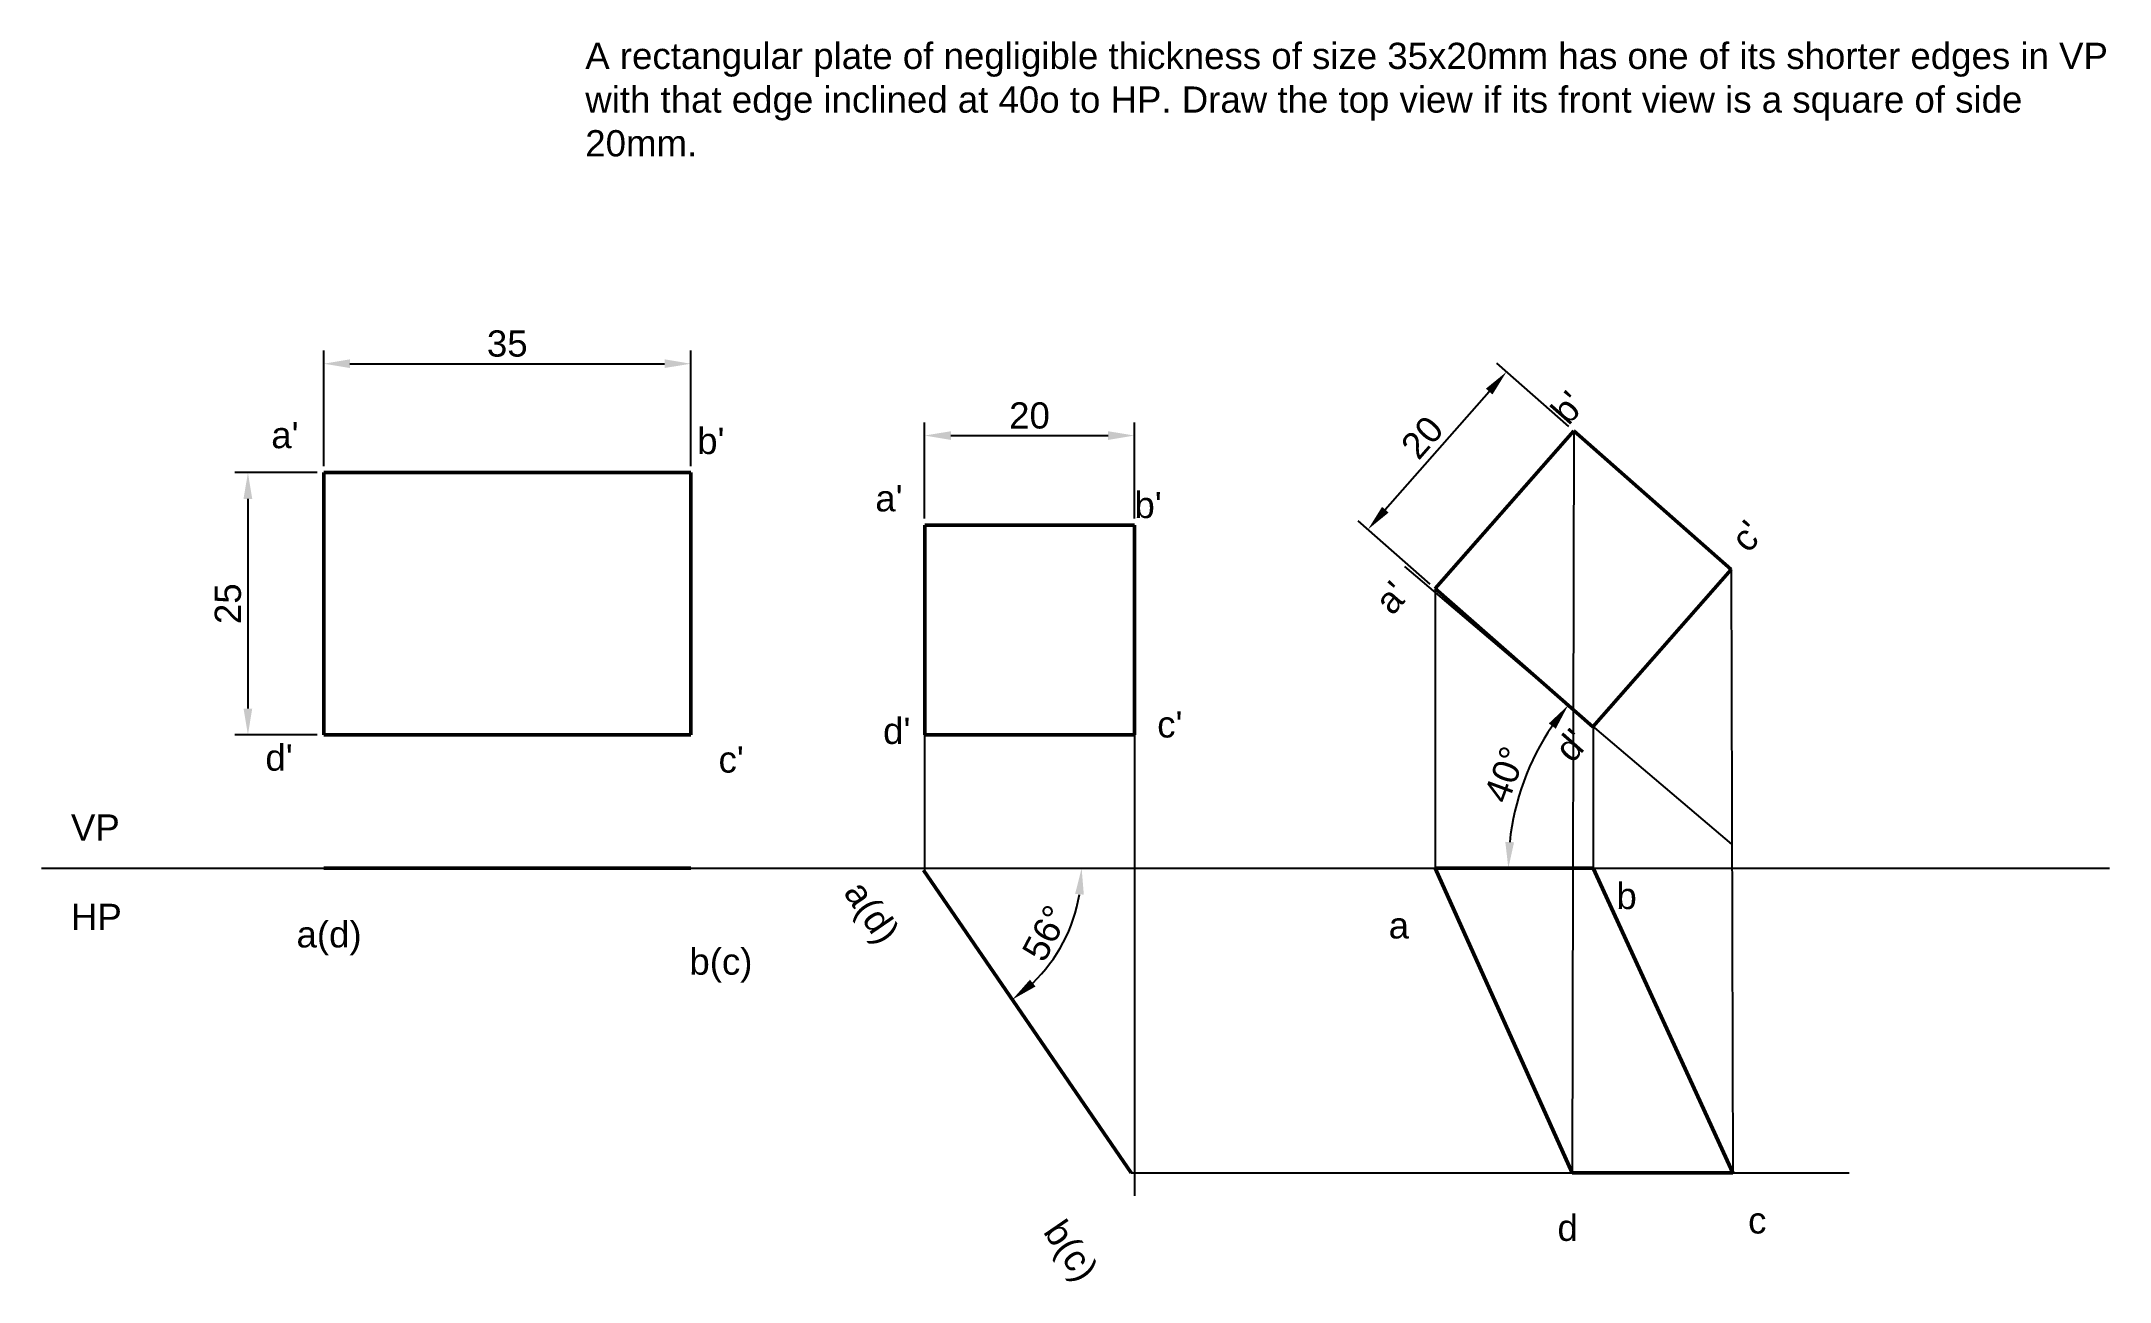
# Paper-space layout 'Layout3' of a CAD drawing. Header units: millimetres. Extents: x 1 to 198, y 71 to 190.
import ezdxf

# ---------------------------------------------------------------- set-up
doc = ezdxf.new("R2010")
doc.units = ezdxf.units.MM
doc.styles.get("Standard").update_dxf_attribs({"font": 'arial.ttf'})
doc.dimstyles.new('ISO-25', dxfattribs={"dimtxt": 2.5, "dimasz": 2.5, "dimexe": 1.25, "dimexo": 0.625, "dimtad": 1, "dimtxsty": 'Standard', "dimcen": 2.5, "dimadec": 0, "dimazin": 0, "dimtfac": 1, "dimtmove": 0, "dimatfit": 3, "dimfxl": 1, "dimarcsym": 0})

# ---------------------------------------------------------------- blocks, each defined once
blk = doc.blocks.new('*D8')
at = {"color": 0, "lineweight": -2, "transparency": 16777216}
for p, q in [((27.88, 149.14), (27.88, 160.15)), ((62.88, 149.14), (62.88, 160.15)), ((30.38, 158.9), (60.38, 158.9))]:
    blk.add_line(p, q, dxfattribs=at)
at = {"color": 0, "transparency": 16777216}
for points in [[(30.38, 159.32), (30.38, 158.49), (27.88, 158.9)], [(60.38, 159.32), (60.38, 158.49), (62.88, 158.9)]]:
    blk.add_solid(points, dxfattribs=at)
at = {"layer": 'Defpoints', "color": 0, "transparency": 16777216}
for p in [(62.88, 158.9), (27.88, 148.51), (62.88, 148.51)]:
    blk.add_point(p, dxfattribs=at)
at = {"color": 0, "transparency": 16777216, "insert": (45.38, 160.81), "char_height": 2.5, "attachment_point": 5}
blk.add_mtext('35', dxfattribs=at)
blk = doc.blocks.new('*D9')
at = {"color": 0, "lineweight": -2, "transparency": 16777216}
for p, q in [((27.26, 148.51), (19.4, 148.51)), ((20.65, 146.01), (20.65, 126.01)), ((27.26, 123.51), (19.4, 123.51))]:
    blk.add_line(p, q, dxfattribs=at)
at = {"color": 0, "transparency": 16777216}
for points in [[(20.23, 146.01), (21.06, 146.01), (20.65, 148.51)], [(20.23, 126.01), (21.06, 126.01), (20.65, 123.51)]]:
    blk.add_solid(points, dxfattribs=at)
at = {"layer": 'Defpoints', "color": 0, "transparency": 16777216}
for p in [(27.88, 148.51), (20.65, 123.51), (27.88, 123.51)]:
    blk.add_point(p, dxfattribs=at)
at = {"color": 0, "transparency": 16777216, "insert": (18.75, 136.01), "char_height": 2.5, "attachment_point": 5, "rotation": 90}
blk.add_mtext('25', dxfattribs=at)
blk = doc.blocks.new('*D11')
at = {"color": 0, "lineweight": -2, "transparency": 16777216}
for p, q in [((85.18, 144.14), (85.18, 153.3)), ((87.68, 152.05), (102.68, 152.05)), ((105.18, 144.14), (105.18, 153.3))]:
    blk.add_line(p, q, dxfattribs=at)
at = {"color": 0, "transparency": 16777216}
for points in [[(87.68, 152.46), (87.68, 151.63), (85.18, 152.05)], [(102.68, 152.46), (102.68, 151.63), (105.18, 152.05)]]:
    blk.add_solid(points, dxfattribs=at)
at = {"layer": 'Defpoints', "color": 0, "transparency": 16777216}
for p in [(105.18, 152.05), (85.18, 143.51), (105.18, 143.51)]:
    blk.add_point(p, dxfattribs=at)
at = {"color": 0, "transparency": 16777216, "insert": (95.18, 153.95), "char_height": 2.5, "attachment_point": 5}
blk.add_mtext('20', dxfattribs=at)
blk = doc.blocks.new('*D16')
at = {"color": 0, "lineweight": -2, "transparency": 16777216}
blk.add_arc((164.86, 110.78), 24.02, 145.6399, 174.0334, dxfattribs=at)
at = {"color": 0, "transparency": 16777216}
for points in [[(144.7, 124.59), (145.36, 124.09), (146.55, 126.33)], [(141.39, 113.26), (140.55, 113.3), (140.84, 110.78)]]:
    blk.add_solid(points, dxfattribs=at)
at = {"layer": 'Defpoints', "color": 0, "transparency": 16777216}
for p in [(130.97, 139.55), (143.44, 121.64), (0.95, 110.78), (164.86, 110.78), (198.18, 110.78)]:
    blk.add_point(p, dxfattribs=at)
at = {"color": 0, "transparency": 16777216, "insert": (140.53, 119.72), "char_height": 2.5, "attachment_point": 5, "rotation": 69.8366}
blk.add_mtext('40°', dxfattribs=at)
blk = doc.blocks.new('*D19')
at = {"color": 0, "lineweight": -2, "transparency": 16777216}
for p, q in [((146.61, 152.9), (139.73, 158.95)), ((129.11, 144.98), (139.01, 156.24)), ((133.4, 137.88), (126.52, 143.93))]:
    blk.add_line(p, q, dxfattribs=at)
at = {"color": 0, "transparency": 16777216}
for points in [[(138.7, 156.52), (139.33, 155.97), (140.66, 158.12)], [(128.8, 145.25), (129.42, 144.7), (127.46, 143.1)]]:
    blk.add_solid(points, dxfattribs=at)
at = {"layer": 'Defpoints', "color": 0, "transparency": 16777216}
for p in [(140.66, 158.12), (147.08, 152.49), (133.87, 137.47)]:
    blk.add_point(p, dxfattribs=at)
at = {"color": 0, "transparency": 16777216, "insert": (132.63, 151.87), "char_height": 2.5, "attachment_point": 5, "rotation": 48.6781}
blk.add_mtext('20', dxfattribs=at)
blk = doc.blocks.new('*D80')
at = {"color": 0, "lineweight": -2, "transparency": 16777216}
blk.add_arc((84.95, 110.78), 15.2, 313.8764, 350.5662, dxfattribs=at)
at = {"color": 0, "transparency": 16777216}
for points in [[(99.53, 108.33), (100.36, 108.26), (100.15, 110.78)], [(95.75, 99.5), (95.22, 100.15), (93.54, 98.25)]]:
    blk.add_solid(points, dxfattribs=at)
at = {"layer": 'Defpoints', "color": 0, "transparency": 16777216}
for p in [(0.95, 110.78), (85.08, 110.59), (198.18, 110.78), (97.08, 101.63), (104.87, 81.73)]:
    blk.add_point(p, dxfattribs=at)
at = {"color": 0, "transparency": 16777216, "insert": (96.71, 104.59), "char_height": 2.5, "attachment_point": 5, "rotation": 62.2213}
blk.add_mtext('56°', dxfattribs=at)

psp = doc.layouts.new('Layout3')

# ---------------------------------------------------------------- linework, layer by layer
at = {"lineweight": 50}
for p, q in [((147.075, 152.486), (133.87, 137.466)), ((162.096, 139.28), (147.075, 152.486)), ((62.881, 148.512), (27.881, 148.512)), ((27.881, 148.512), (27.881, 123.512)), ((62.881, 123.512), (62.881, 148.512)), ((105.184, 143.512), (85.184, 143.512)), ((85.184, 143.512), (85.184, 123.512)), ((105.184, 123.512), (105.184, 143.512)), ((148.89, 124.26), (162.096, 139.28)), ((133.87, 137.466), (148.89, 124.26)), ((27.881, 123.512), (62.881, 123.512)), ((85.184, 123.512), (105.184, 123.512)), ((27.881, 110.784), (62.881, 110.784)), ((85.078, 110.593), (104.874, 81.728)), ((133.87, 110.784), (146.928, 81.728)), ((133.87, 110.784), (148.929, 110.784)), ((148.929, 110.784), (162.236, 81.728)), ((146.928, 81.728), (162.236, 81.728))]:
    psp.add_line(p, q, dxfattribs=at)
for p, q in [((147.075, 152.486), (146.928, 81.728)), ((162.16, 113.073), (130.972, 139.548)), ((162.096, 139.28), (162.236, 81.728)), ((133.87, 137.466), (133.87, 110.784)), ((148.929, 124.305), (148.929, 110.784)), ((85.184, 110.541), (85.184, 123.512)), ((105.184, 123.512), (105.184, 110.784)), ((0.952, 110.784), (198.178, 110.784)), ((105.184, 110.784), (105.184, 79.524)), ((104.874, 81.728), (173.328, 81.728))]:
    psp.add_line(p, q)

# ---------------------------------------------------------------- texts
at = {"char_height": 2.5, "attachment_point": 1}
for s, insert in [('A rectangular plate of negligible thickness of size 35x20mm has one of its shorter edges in VP \\Pwith that edge inclined at 40o to HP. Draw the top view if its front view is a square of side \\P20mm. ', (52.819, 189.514)), ('VP', (3.773, 115.914)), ('b', (151.146, 109.39)), ('HP', (3.773, 107.391)), ('a(d)', (25.284, 105.723)), ('a', (129.43, 106.58)), ('d', (145.527, 77.738))]:
    psp.add_mtext(s, dxfattribs=dict(at, insert=insert))
at = {"lineweight": 50, "char_height": 2.5, "attachment_point": 1, "rotation": 48.67805}
for s, insert in [("b'", (144.698, 154.576)), ("c'", (161.85, 142.389)), ("a' ", (127.901, 136.442)), ("d'", (145.053, 122.355))]:
    psp.add_mtext(s, dxfattribs=dict(at, insert=insert))
at = {"lineweight": 50, "char_height": 2.5, "attachment_point": 1}
for s, insert in [("a' ", (22.874, 153.344)), ("b'", (63.487, 152.789)), ("a' ", (80.474, 147.318)), ("b'", (105.184, 146.678)), ("d'", (81.22, 125.135)), ("c'", (107.356, 125.749)), ("d'", (22.317, 122.585)), ("c'", (65.526, 122.4))]:
    psp.add_mtext(s, dxfattribs=dict(at, insert=insert))
at = {"insert": (79.436, 109.871), "char_height": 2.5, "attachment_point": 1, "rotation": 304.44266}
psp.add_mtext('a(d)', dxfattribs=at)
at = {"char_height": 2.5, "attachment_point": 1}
for s, width, insert in [('b(c)', 0.13597, (62.745, 103.129)), ('c', 0.95878, (163.707, 78.439))]:
    psp.add_mtext_dynamic_manual_height_columns(s, width=width, gutter_width=12.5, heights=[0], dxfattribs=dict(at, insert=insert))
at = {"insert": (98.484, 77.511), "char_height": 2.5, "attachment_point": 1, "rotation": 304.44266}
psp.add_mtext_dynamic_manual_height_columns('b(c)', width=0.13597, gutter_width=12.5, heights=[0], dxfattribs=at)

# ---------------------------------------------------------------- dimensions: what is measured, and where the dimension line sits
for p1, p2, distance, picture, middle in [((27.881, 148.512), (62.881, 148.512), 10.392, '*D8', (45.381, 160.806)), ((133.87, 137.466), (147.075, 152.486), 8.536, '*D19', (132.634, 151.868)), ((85.184, 143.512), (105.184, 143.512), 8.536, '*D11', (95.184, 153.949)), ((27.881, 148.512), (27.881, 123.512), -7.232, '*D9', (18.747, 136.012))]:
    dim = psp.add_aligned_dim(p1=p1, p2=p2, distance=distance, dimstyle='ISO-25')
    dim.commit()
    dim.dimension.update_dxf_attribs({"geometry": picture, "text_midpoint": middle})
for base, line2, picture, middle in [((143.435, 121.645), ((164.857, 110.784), (130.972, 139.548)), '*D16', (140.526, 119.718)), ((97.081, 101.628), ((85.078, 110.593), (104.874, 81.728)), '*D80', (96.714, 104.586))]:
    dim = psp.add_angular_dim_2l(base=base, line1=((0.952, 110.784), (198.178, 110.784)), line2=line2, dimstyle='ISO-25')
    dim.commit()
    dim.dimension.update_dxf_attribs({"geometry": picture, "text_midpoint": middle})

doc.saveas('drawing.dxf')
